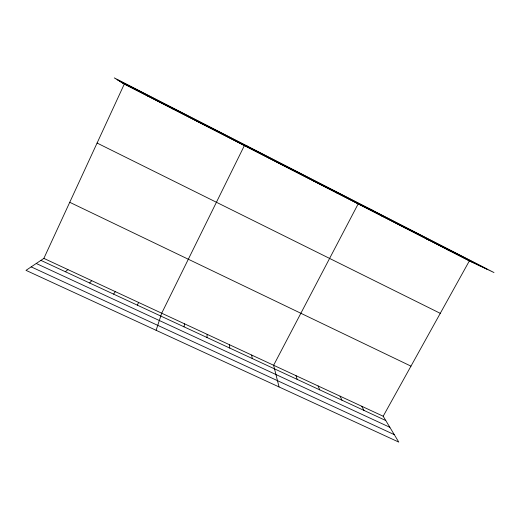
<?xml version="1.0" encoding="UTF-8"?>
<svg xmlns="http://www.w3.org/2000/svg" width="520" height="520" viewBox="0 0 520 520"><rect width="100%" height="100%" fill="white"/><g stroke="black" fill="none" stroke-linecap="round" stroke-linejoin="round"><path stroke-width="0.78" d="M206.986 337.5L207.161 334.353M184.002 326.827L184.555 323.837M156.117 330.304L161.707 313.209L244.368 145.594L247.124 145.99M43.855 258.388L383.182 416.228L398.781 442.104L26 270.355L43.855 258.388L124.299 84.065L114.296 77.896L494 272.552L469.365 260.884L124.299 84.065M137.312 305.142L138.626 302.471M383.182 416.228L469.365 260.884M113.594 294.125L115.303 291.623M89.622 282.997L91.734 280.663M65.39 271.739L67.925 269.581M267.611 157.501L268.463 157.774M290.608 169.286L291.844 169.754M313.365 180.947L314.977 181.61M335.881 192.484L337.87 193.336M372.32 210.171L358.163 203.905L273.624 365.268L279.038 386.938M380.881 215.547L383.591 216.769M403.357 227.058L406.419 228.469M36.244 263.49L389.857 427.303M31.187 266.877L394.271 434.629M425.588 238.453L429.007 240.045M40.898 260.37L385.781 420.537M447.59 249.73L451.347 251.492M69.739 202.293L410.969 366.145M97.084 143.046L440.265 313.339M117.208 79.69L486.863 269.172M120.049 81.445L479.888 265.87M122.648 83.05L473.454 262.821M147.628 95.849L148.837 96.642M172.328 108.511L173.108 109.077M196.761 121.03L197.119 121.381M361.719 406.244L363.987 410.416M340.035 396.156L341.972 400.192M318.123 385.964L319.722 389.857M295.99 375.668L297.245 379.418M251.693 355.062L252.245 358.521M229.541 344.76L229.736 348.069"/></g></svg>
